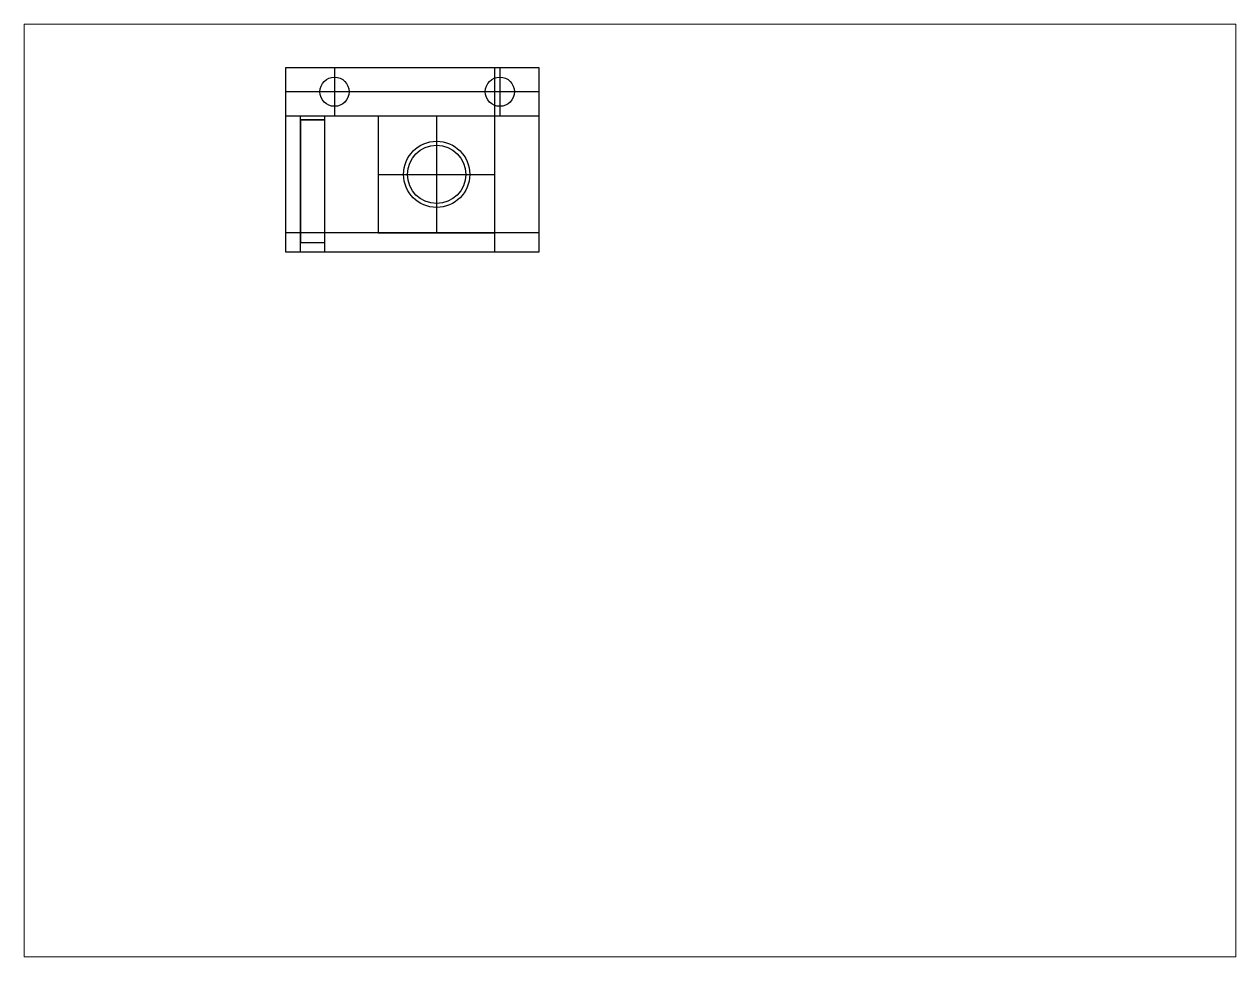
# Paper-space layout 'Layout1' of a CAD drawing. Header units: millimetres, sheet in inches. Extents: x 0.1 to 10.1, y 0.1 to 7.8.
# The model-space entities are those that its viewports show. They can reach past a viewport. Long polylines and large blocks are cut down to what shows.
import ezdxf

# ---------------------------------------------------------------- set-up
doc = ezdxf.new("R2010")
doc.units = ezdxf.units.MM
doc.header["$MEASUREMENT"] = 0
for name, color, linetype in [('Construction', 4, 'Continuous'), ('Construction 2', 20, 'Continuous'), ('Dim', 2, 'Continuous')]:
    doc.layers.add(name, color=color, linetype=linetype)

msp = doc.modelspace()

# ---------------------------------------------------------------- linework, layer by layer
at = {"layer": 'Construction'}
for p, q in [((106.69, 91.97), (106.69, 86.97)), ((123.19, 72.97), (123.19, 91.97)), ((123.69, 91.97), (123.69, 86.97)), ((127.69, 89.47), (101.69, 89.47)), ((127.69, 86.97), (101.69, 86.97)), ((103.19, 72.97), (103.19, 86.97)), ((103.19, 86.57), (105.69, 86.57)), ((105.69, 72.97), (105.69, 86.97)), ((117.19, 86.97, 6.5), (117.19, 74.97, 6.5)), ((111.19, 80.97, 6.5), (123.19, 80.97, 6.5)), ((127.69, 74.97), (101.69, 74.97)), ((103.19, 73.97), (105.69, 73.97))]:
    msp.add_line(p, q, dxfattribs=at)
msp.add_lwpolyline([(101.69, 91.97), (127.69, 91.97), (127.69, 72.97), (101.69, 72.97)], close=True, dxfattribs=at)
at = {"layer": 'Construction 2'}
for p, q in [((117.19, 86.97, 10), (117.19, 74.97, 10)), ((111.19, 80.97, 10), (123.19, 80.97, 10))]:
    msp.add_line(p, q, dxfattribs=at)
for points in [[(103.19, 86.57), (103.19, 73.97), (105.69, 73.97), (105.69, 86.57)], [(123.19, 86.97), (111.19, 86.97), (111.19, 74.97), (123.19, 74.97)]]:
    msp.add_lwpolyline(points, close=True, dxfattribs=at)
for centre, radius in [((106.69, 89.47), 1.5), ((123.69, 89.47), 1.5), ((117.19, 80.97, 6.5), 3.4), ((117.19, 80.97, 13.5), 3)]:
    msp.add_circle(centre, radius, dxfattribs=at)

psp = doc.layouts.get("Layout1")

# ---------------------------------------------------------------- viewports
at = {"layer": 'Dim', "view_target_point": (112.779, 32.526)}
psp.add_viewport(center=(5.081, 3.963), size=(10.017, 7.71129), view_center_point=(24.293, 15.931), view_height=95.90248, dxfattribs=at)

doc.saveas('drawing.dxf')
